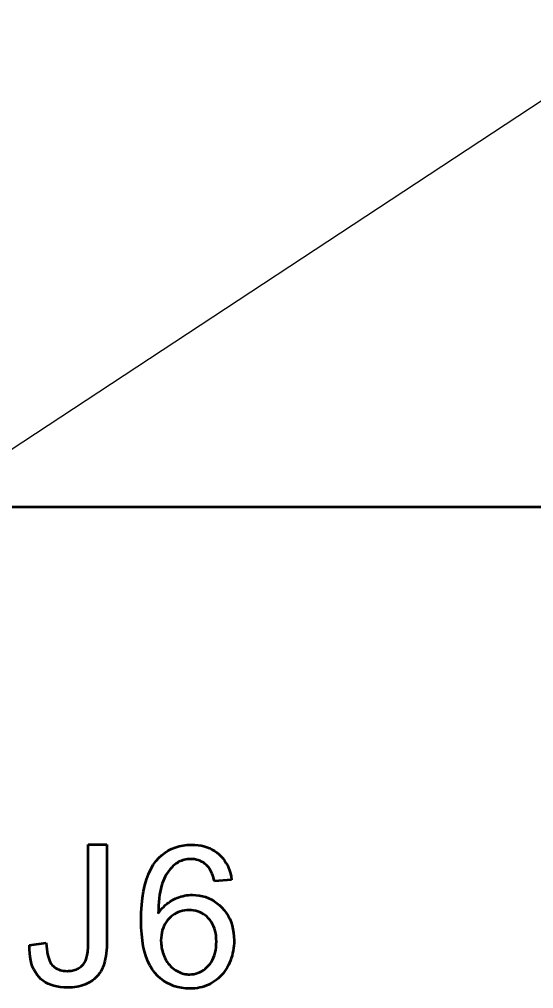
# Model space of a CAD drawing. Extents: x 23 to 417, y 3 to 294.
# Drawn here: x 93.08 to 99.47, y 143.71 to 155.75 of the extents above; entities that cross this region are included whole.
import ezdxf
from ezdxf.enums import TextEntityAlignment as Align

# ---------------------------------------------------------------- set-up
doc = ezdxf.new("R2010")
doc.units = 0
doc.layers.get('0').update_dxf_attribs({"lineweight": 13})
doc.styles.get("Standard").update_dxf_attribs({"font": 'isocp.shx'})
doc.dimstyles.get("Standard").update_dxf_attribs({"dimtxt": 2.5, "dimasz": 2.5, "dimexe": 1.25, "dimexo": 0.625, "dimtad": 1, "dimtxsty": 'Standard', "dimcen": 2.5, "dimadec": 0, "dimazin": 0, "dimtfac": 1, "dimtmove": 0, "dimatfit": 0, "dimfxl": 0, "dimarcsym": 0})

# ---------------------------------------------------------------- blocks, each defined once
blk = doc.blocks.new('*D204')
at = {"color": 7, "lineweight": 13, "ltscale": 0.349157, "transparency": 16777216}
blk.add_line((82.274, 150.138), (82.274, 164.104), dxfattribs=at)
at = {"color": 7, "lineweight": 13, "ltscale": 0.068793, "transparency": 16777216}
blk.add_line((120.274, 161.352), (120.274, 164.104), dxfattribs=at)
at = {"color": 7, "lineweight": 13, "transparency": 16777216}
blk.add_line((82.274, 162.104), (120.274, 162.104), dxfattribs=at)
for points in [[(84.206, 162.622), (82.274, 162.104), (84.206, 161.586)], [(118.342, 161.586), (120.274, 162.104), (118.342, 162.622)]]:
    blk.add_lwpolyline(points, dxfattribs=at)
for s, height, width, p, p2 in [('[', 3.5, 1.552525, (98.856, 164.104), (100.214, 164.104)), (']', 3.5, 1.552524, (113.831, 164.104), (115.189, 164.104)), ('76', 3.5, 1.349554, (89.717, 164.104), (95.856, 164.104)), ('2.99', 3.5, 1.427457, (101.214, 164.104), (112.831, 164.104)), ('/', 1, 1.818182, (96.856, 165.354), (97.856, 165.354))]:
    blk.add_text(s, height=height, dxfattribs=dict(at, width=width)).set_placement(p, p2, align=Align.FIT)
blk = doc.blocks.new('*D205')
at = {"color": 7, "lineweight": 13, "transparency": 16777216}
for p, q in [((82.274, 150.138), (82.274, 171.182)), ((158.274, 150.138), (158.274, 171.182)), ((82.274, 169.182), (158.274, 169.182))]:
    blk.add_line(p, q, dxfattribs=at)
for points in [[(84.206, 169.7), (82.274, 169.182), (84.206, 168.664)], [(156.342, 168.664), (158.274, 169.182), (156.342, 169.7)]]:
    blk.add_lwpolyline(points, dxfattribs=at)
for s, height, width, p, p2 in [('[', 3.5, 1.552524, (117.69, 171.182), (119.048, 171.182)), (']', 3.5, 1.552523, (132.664, 171.182), (134.023, 171.182)), ('152', 3.5, 1.508698, (105.132, 171.182), (114.69, 171.182)), ('5.98', 3.5, 1.472807, (120.048, 171.182), (131.664, 171.182)), ('/', 1, 1.818182, (115.69, 172.432), (116.69, 172.432))]:
    blk.add_text(s, height=height, dxfattribs=dict(at, width=width)).set_placement(p, p2, align=Align.FIT)
blk = doc.blocks.new('*D206')
at = {"color": 7, "lineweight": 13, "transparency": 16777216}
for p, q in [((79.774, 150.688), (79.774, 177.797)), ((79.774, 175.797), (120.274, 175.797))]:
    blk.add_line(p, q, dxfattribs=at)
at = {"color": 7, "lineweight": 13, "ltscale": 0.411112, "transparency": 16777216}
blk.add_line((120.274, 161.352), (120.274, 177.797), dxfattribs=at)
at = {"color": 7, "lineweight": 13, "transparency": 16777216}
for points in [[(81.706, 176.314), (79.774, 175.797), (81.706, 175.279)], [(118.342, 175.279), (120.274, 175.797), (118.342, 176.314)]]:
    blk.add_lwpolyline(points, dxfattribs=at)
for s, height, width, p, p2 in [('[', 3.5, 1.552525, (95.73, 177.797), (97.088, 177.797)), (']', 3.5, 1.552523, (110.705, 177.797), (112.063, 177.797)), ('81', 3.5, 1.67037, (86.591, 177.797), (92.73, 177.797)), ('3.19', 3.5, 1.564373, (98.088, 177.797), (109.705, 177.797)), ('/', 1, 1.818182, (93.73, 179.047), (94.73, 179.047))]:
    blk.add_text(s, height=height, dxfattribs=dict(at, width=width)).set_placement(p, p2, align=Align.FIT)
blk = doc.blocks.new('*D207')
at = {"color": 7, "lineweight": 13, "transparency": 16777216}
for p, q in [((79.774, 150.688), (79.774, 185.022)), ((160.774, 150.688), (160.774, 185.022)), ((74.774, 183.022), (165.774, 183.022))]:
    blk.add_line(p, q, dxfattribs=at)
for points in [[(77.842, 182.504), (79.774, 183.022), (77.842, 183.539)], [(162.706, 183.539), (160.774, 183.022), (162.706, 182.504)]]:
    blk.add_lwpolyline(points, dxfattribs=at)
for s, height, width, p, p2 in [('[', 3.5, 1.552524, (119.566, 185.022), (120.924, 185.022)), (']', 3.5, 1.552523, (134.54, 185.022), (135.899, 185.022)), ('162', 3.5, 1.508698, (107.008, 185.022), (116.566, 185.022)), ('6.38', 3.5, 1.475095, (121.924, 185.022), (133.54, 185.022)), ('/', 1, 1.818182, (117.566, 186.272), (118.566, 186.272))]:
    blk.add_text(s, height=height, dxfattribs=dict(at, width=width)).set_placement(p, p2, align=Align.FIT)
blk = doc.blocks.new('BLOCK3490')
at = {"color": 7, "lineweight": 13}
blk.add_line((-59.329, 46.617), (-38.941, 60.032), dxfattribs=at)
blk = doc.blocks.new('BLOCK3494')
at = {"color": 7, "lineweight": 35}
blk.add_line((51.055, 48.3), (-60.877, 48.3), dxfattribs=at)
at = {"color": 7, "lineweight": 35, "ltscale": 0.060283}
blk.add_line((-52.673, 37.51), (-52.673, 39.921), dxfattribs=at)
at = {"color": 7, "lineweight": 35, "ltscale": 0.011579}
blk.add_line((-52.673, 39.921), (-52.21, 39.921), dxfattribs=at)
at = {"color": 7, "lineweight": 35, "ltscale": 0.059626}
blk.add_line((-52.21, 39.921), (-52.21, 37.536), dxfattribs=at)
at = {"color": 7, "lineweight": 35, "ltscale": 0.002414}
blk.add_line((-50.766, 39.715), (-50.685, 39.767), dxfattribs=at)
at = {"color": 7, "lineweight": 35, "ltscale": 0.002413}
blk.add_line((-50.685, 39.767), (-50.599, 39.811), dxfattribs=at)
at = {"color": 7, "lineweight": 35, "ltscale": 0.002433}
blk.add_line((-50.599, 39.811), (-50.509, 39.847), dxfattribs=at)
at = {"color": 7, "lineweight": 35, "ltscale": 0.002474}
blk.add_line((-50.509, 39.847), (-50.414, 39.875), dxfattribs=at)
at = {"color": 7, "lineweight": 35, "ltscale": 0.002536}
blk.add_line((-50.414, 39.875), (-50.314, 39.895), dxfattribs=at)
at = {"color": 7, "lineweight": 35, "ltscale": 0.002617}
blk.add_line((-50.314, 39.895), (-50.211, 39.908), dxfattribs=at)
at = {"color": 7, "lineweight": 35, "ltscale": 0.002715}
blk.add_line((-50.211, 39.908), (-50.102, 39.912), dxfattribs=at)
at = {"color": 7, "lineweight": 35, "ltscale": 0.002029}
blk.add_line((-50.102, 39.912), (-50.021, 39.909), dxfattribs=at)
at = {"color": 7, "lineweight": 35, "ltscale": 0.001961}
blk.add_line((-50.021, 39.909), (-49.943, 39.902), dxfattribs=at)
at = {"color": 7, "lineweight": 35, "ltscale": 0.001901}
blk.add_line((-49.943, 39.902), (-49.868, 39.891), dxfattribs=at)
at = {"color": 7, "lineweight": 35, "ltscale": 0.001849}
blk.add_line((-49.868, 39.891), (-49.795, 39.874), dxfattribs=at)
at = {"color": 7, "lineweight": 35, "ltscale": 0.001806}
blk.add_line((-49.795, 39.874), (-49.726, 39.854), dxfattribs=at)
at = {"color": 7, "lineweight": 35, "ltscale": 0.001773}
blk.add_line((-49.726, 39.854), (-49.66, 39.828), dxfattribs=at)
at = {"color": 7, "lineweight": 35, "ltscale": 0.00175}
blk.add_line((-49.66, 39.828), (-49.597, 39.798), dxfattribs=at)
at = {"color": 7, "lineweight": 35, "ltscale": 0.001738}
blk.add_line((-49.597, 39.798), (-49.537, 39.763), dxfattribs=at)
at = {"color": 7, "lineweight": 35, "ltscale": 0.001737}
blk.add_line((-49.537, 39.763), (-49.479, 39.724), dxfattribs=at)
at = {"color": 7, "lineweight": 35, "ltscale": 0.003023}
blk.add_line((-51.054, 39.413), (-50.983, 39.51), dxfattribs=at)
at = {"color": 7, "lineweight": 35, "ltscale": 0.002548}
blk.add_line((-50.983, 39.51), (-50.915, 39.587), dxfattribs=at)
at = {"color": 7, "lineweight": 35, "ltscale": 0.002483}
blk.add_line((-50.915, 39.587), (-50.843, 39.655), dxfattribs=at)
at = {"color": 7, "lineweight": 35, "ltscale": 0.002438}
blk.add_line((-50.843, 39.655), (-50.766, 39.715), dxfattribs=at)
at = {"color": 7, "lineweight": 35, "ltscale": 0.000940557}
blk.add_line((-50.357, 39.517), (-50.391, 39.502), dxfattribs=at)
at = {"color": 7, "lineweight": 35, "ltscale": 0.000943026}
blk.add_line((-50.321, 39.53), (-50.357, 39.517), dxfattribs=at)
at = {"color": 7, "lineweight": 35, "ltscale": 0.000949682}
blk.add_line((-50.284, 39.54), (-50.321, 39.53), dxfattribs=at)
at = {"color": 7, "lineweight": 35, "ltscale": 0.000959966}
blk.add_line((-50.247, 39.548), (-50.284, 39.54), dxfattribs=at)
at = {"color": 7, "lineweight": 35, "ltscale": 0.000974557}
blk.add_line((-50.208, 39.554), (-50.247, 39.548), dxfattribs=at)
at = {"color": 7, "lineweight": 35, "ltscale": 0.000992485}
blk.add_line((-50.169, 39.557), (-50.208, 39.554), dxfattribs=at)
at = {"color": 7, "lineweight": 35, "ltscale": 0.001015}
blk.add_line((-50.128, 39.558), (-50.169, 39.557), dxfattribs=at)
at = {"color": 7, "lineweight": 35, "ltscale": 0.001258}
blk.add_line((-50.078, 39.556), (-50.128, 39.558), dxfattribs=at)
at = {"color": 7, "lineweight": 35, "ltscale": 0.001224}
for p, q in [((-50.029, 39.551), (-50.078, 39.556)), ((-50.129, 38.667), (-50.081, 38.668))]:
    blk.add_line(p, q, dxfattribs=at)
at = {"color": 7, "lineweight": 35, "ltscale": 0.001198}
blk.add_line((-49.982, 39.542), (-50.029, 39.551), dxfattribs=at)
at = {"color": 7, "lineweight": 35, "ltscale": 0.00118}
blk.add_line((-49.937, 39.529), (-49.982, 39.542), dxfattribs=at)
at = {"color": 7, "lineweight": 35, "ltscale": 0.00117}
blk.add_line((-49.893, 39.512), (-49.937, 39.529), dxfattribs=at)
at = {"color": 7, "lineweight": 35, "ltscale": 0.001169}
blk.add_line((-49.851, 39.492), (-49.893, 39.512), dxfattribs=at)
at = {"color": 7, "lineweight": 35, "ltscale": 0.001746}
for p, q in [((-49.479, 39.724), (-49.425, 39.68)), ((-49.425, 39.68), (-49.375, 39.632))]:
    blk.add_line(p, q, dxfattribs=at)
at = {"color": 7, "lineweight": 35, "ltscale": 0.001735}
blk.add_line((-49.375, 39.632), (-49.328, 39.58), dxfattribs=at)
at = {"color": 7, "lineweight": 35, "ltscale": 0.001736}
blk.add_line((-49.328, 39.58), (-49.286, 39.525), dxfattribs=at)
at = {"color": 7, "lineweight": 35, "ltscale": 0.001747}
blk.add_line((-49.286, 39.525), (-49.248, 39.466), dxfattribs=at)
at = {"color": 7, "lineweight": 35, "ltscale": 0.003309}
blk.add_line((-51.174, 39.184), (-51.118, 39.304), dxfattribs=at)
at = {"color": 7, "lineweight": 35, "ltscale": 0.003152}
blk.add_line((-51.118, 39.304), (-51.054, 39.413), dxfattribs=at)
at = {"color": 7, "lineweight": 35, "ltscale": 0.00133}
blk.add_line((-50.637, 39.303), (-50.67, 39.262), dxfattribs=at)
at = {"color": 7, "lineweight": 35, "ltscale": 0.001305}
blk.add_line((-50.603, 39.343), (-50.637, 39.303), dxfattribs=at)
at = {"color": 7, "lineweight": 35, "ltscale": 0.001285}
for p, q in [((-50.567, 39.379), (-50.603, 39.343)), ((-50.758, 38.408), (-50.719, 38.442))]:
    blk.add_line(p, q, dxfattribs=at)
at = {"color": 7, "lineweight": 35, "ltscale": 0.00127}
blk.add_line((-50.528, 39.413), (-50.567, 39.379), dxfattribs=at)
at = {"color": 7, "lineweight": 35, "ltscale": 0.001259}
for p, q in [((-50.489, 39.444), (-50.528, 39.413)), ((-50.595, 38.529), (-50.551, 38.553)), ((-50.638, 38.502), (-50.595, 38.529))]:
    blk.add_line(p, q, dxfattribs=at)
at = {"color": 7, "lineweight": 35, "ltscale": 0.000958149}
blk.add_line((-50.457, 39.465), (-50.489, 39.444), dxfattribs=at)
at = {"color": 7, "lineweight": 35, "ltscale": 0.000947933}
blk.add_line((-50.425, 39.485), (-50.457, 39.465), dxfattribs=at)
at = {"color": 7, "lineweight": 35, "ltscale": 0.00094218}
blk.add_line((-50.391, 39.502), (-50.425, 39.485), dxfattribs=at)
at = {"color": 7, "lineweight": 35, "ltscale": 0.001176}
blk.add_line((-49.81, 39.468), (-49.851, 39.492), dxfattribs=at)
at = {"color": 7, "lineweight": 35, "ltscale": 0.001193}
blk.add_line((-49.771, 39.441), (-49.81, 39.468), dxfattribs=at)
at = {"color": 7, "lineweight": 35, "ltscale": 0.001216}
for p, q in [((-49.734, 39.409), (-49.771, 39.441)), ((-50.178, 38.663), (-50.129, 38.667))]:
    blk.add_line(p, q, dxfattribs=at)
at = {"color": 7, "lineweight": 35, "ltscale": 0.001248}
blk.add_line((-49.699, 39.374), (-49.734, 39.409), dxfattribs=at)
at = {"color": 7, "lineweight": 35, "ltscale": 0.00079555}
blk.add_line((-49.678, 39.35), (-49.699, 39.374), dxfattribs=at)
at = {"color": 7, "lineweight": 35, "ltscale": 0.000835161}
blk.add_line((-49.658, 39.323), (-49.678, 39.35), dxfattribs=at)
at = {"color": 7, "lineweight": 35, "ltscale": 0.000879396}
blk.add_line((-49.64, 39.293), (-49.658, 39.323), dxfattribs=at)
at = {"color": 7, "lineweight": 35, "ltscale": 0.000927373}
blk.add_line((-49.622, 39.26), (-49.64, 39.293), dxfattribs=at)
at = {"color": 7, "lineweight": 35, "ltscale": 0.00177}
blk.add_line((-49.248, 39.466), (-49.214, 39.404), dxfattribs=at)
at = {"color": 7, "lineweight": 35, "ltscale": 0.001802}
blk.add_line((-49.214, 39.404), (-49.185, 39.338), dxfattribs=at)
at = {"color": 7, "lineweight": 35, "ltscale": 0.001844}
blk.add_line((-49.185, 39.338), (-49.159, 39.269), dxfattribs=at)
at = {"color": 7, "lineweight": 35, "ltscale": 0.001895}
blk.add_line((-49.159, 39.269), (-49.138, 39.196), dxfattribs=at)
at = {"color": 7, "lineweight": 35, "ltscale": 0.003697}
blk.add_line((-51.264, 38.911), (-51.223, 39.053), dxfattribs=at)
at = {"color": 7, "lineweight": 35, "ltscale": 0.003493}
blk.add_line((-51.223, 39.053), (-51.174, 39.184), dxfattribs=at)
at = {"color": 7, "lineweight": 35, "ltscale": 0.001513}
blk.add_line((-50.784, 39.067), (-50.809, 39.011), dxfattribs=at)
at = {"color": 7, "lineweight": 35, "ltscale": 0.00147}
blk.add_line((-50.758, 39.12), (-50.784, 39.067), dxfattribs=at)
at = {"color": 7, "lineweight": 35, "ltscale": 0.001429}
for p, q in [((-50.731, 39.17), (-50.758, 39.12)), ((-52.958, 36.382), (-53.014, 36.373))]:
    blk.add_line(p, q, dxfattribs=at)
at = {"color": 7, "lineweight": 35, "ltscale": 0.001392}
blk.add_line((-50.701, 39.217), (-50.731, 39.17), dxfattribs=at)
at = {"color": 7, "lineweight": 35, "ltscale": 0.001359}
blk.add_line((-50.67, 39.262), (-50.701, 39.217), dxfattribs=at)
at = {"color": 7, "lineweight": 35, "ltscale": 0.000978101}
blk.add_line((-49.605, 39.225), (-49.622, 39.26), dxfattribs=at)
at = {"color": 7, "lineweight": 35, "ltscale": 0.001032}
blk.add_line((-49.59, 39.187), (-49.605, 39.225), dxfattribs=at)
at = {"color": 7, "lineweight": 35, "ltscale": 0.001088}
for p, q in [((-49.575, 39.146), (-49.59, 39.187)), ((-50.849, 37.357), (-50.84, 37.314))]:
    blk.add_line(p, q, dxfattribs=at)
at = {"color": 7, "lineweight": 35, "ltscale": 0.001146}
blk.add_line((-49.561, 39.102), (-49.575, 39.146), dxfattribs=at)
at = {"color": 7, "lineweight": 35, "ltscale": 0.001205}
blk.add_line((-49.548, 39.056), (-49.561, 39.102), dxfattribs=at)
at = {"color": 7, "lineweight": 35, "ltscale": 0.001266}
blk.add_line((-49.536, 39.007), (-49.548, 39.056), dxfattribs=at)
at = {"color": 7, "lineweight": 35, "ltscale": 0.010716}
blk.add_line((-49.109, 39.04), (-49.536, 39.007), dxfattribs=at)
at = {"color": 7, "lineweight": 35, "ltscale": 0.001955}
blk.add_line((-49.138, 39.196), (-49.121, 39.12), dxfattribs=at)
at = {"color": 7, "lineweight": 35, "ltscale": 0.002022}
blk.add_line((-49.121, 39.12), (-49.109, 39.04), dxfattribs=at)
at = {"color": 7, "lineweight": 35, "ltscale": 0.003919}
for p, q in [((-51.298, 38.758), (-51.264, 38.911)), ((-51.327, 37.537), (-51.344, 37.693))]:
    blk.add_line(p, q, dxfattribs=at)
at = {"color": 7, "lineweight": 35, "ltscale": 0.001883}
blk.add_line((-50.869, 38.819), (-50.884, 38.746), dxfattribs=at)
at = {"color": 7, "lineweight": 35, "ltscale": 0.001778}
blk.add_line((-50.851, 38.888), (-50.869, 38.819), dxfattribs=at)
at = {"color": 7, "lineweight": 35, "ltscale": 0.001678}
blk.add_line((-50.831, 38.952), (-50.851, 38.888), dxfattribs=at)
at = {"color": 7, "lineweight": 35, "ltscale": 0.001582}
for p, q in [((-50.809, 39.011), (-50.831, 38.952)), ((-49.503, 37.711), (-49.517, 37.773))]:
    blk.add_line(p, q, dxfattribs=at)
at = {"color": 7, "lineweight": 35, "ltscale": 0.004406}
blk.add_line((-51.343, 38.419), (-51.324, 38.594), dxfattribs=at)
at = {"color": 7, "lineweight": 35, "ltscale": 0.004156}
blk.add_line((-51.324, 38.594), (-51.298, 38.758), dxfattribs=at)
at = {"color": 7, "lineweight": 35, "ltscale": 0.002215}
blk.add_line((-50.909, 38.584), (-50.917, 38.496), dxfattribs=at)
at = {"color": 7, "lineweight": 35, "ltscale": 0.002102}
blk.add_line((-50.898, 38.667), (-50.909, 38.584), dxfattribs=at)
at = {"color": 7, "lineweight": 35, "ltscale": 0.001991}
blk.add_line((-50.884, 38.746), (-50.898, 38.667), dxfattribs=at)
at = {"color": 7, "lineweight": 35, "ltscale": 0.001252}
for p, q in [((-50.551, 38.553), (-50.506, 38.575)), ((-52.488, 36.608), (-52.526, 36.574))]:
    blk.add_line(p, q, dxfattribs=at)
at = {"color": 7, "lineweight": 35, "ltscale": 0.001238}
blk.add_line((-50.506, 38.575), (-50.46, 38.594), dxfattribs=at)
at = {"color": 7, "lineweight": 35, "ltscale": 0.001227}
blk.add_line((-50.46, 38.594), (-50.414, 38.611), dxfattribs=at)
at = {"color": 7, "lineweight": 35, "ltscale": 0.001218}
blk.add_line((-50.414, 38.611), (-50.368, 38.626), dxfattribs=at)
at = {"color": 7, "lineweight": 35, "ltscale": 0.001212}
blk.add_line((-50.368, 38.626), (-50.321, 38.639), dxfattribs=at)
at = {"color": 7, "lineweight": 35, "ltscale": 0.001209}
blk.add_line((-50.321, 38.639), (-50.274, 38.649), dxfattribs=at)
at = {"color": 7, "lineweight": 35, "ltscale": 0.001208}
blk.add_line((-50.274, 38.649), (-50.226, 38.657), dxfattribs=at)
at = {"color": 7, "lineweight": 35, "ltscale": 0.001211}
blk.add_line((-50.226, 38.657), (-50.178, 38.663), dxfattribs=at)
at = {"color": 7, "lineweight": 35, "ltscale": 0.002118}
blk.add_line((-50.081, 38.668), (-49.996, 38.664), dxfattribs=at)
at = {"color": 7, "lineweight": 35, "ltscale": 0.002067}
blk.add_line((-49.996, 38.664), (-49.914, 38.655), dxfattribs=at)
at = {"color": 7, "lineweight": 35, "ltscale": 0.002028}
blk.add_line((-49.914, 38.655), (-49.834, 38.639), dxfattribs=at)
at = {"color": 7, "lineweight": 35, "ltscale": 0.002003}
blk.add_line((-49.834, 38.639), (-49.757, 38.617), dxfattribs=at)
at = {"color": 7, "lineweight": 35, "ltscale": 0.001993}
blk.add_line((-49.757, 38.617), (-49.683, 38.589), dxfattribs=at)
at = {"color": 7, "lineweight": 35, "ltscale": 0.001997}
blk.add_line((-49.683, 38.589), (-49.611, 38.554), dxfattribs=at)
at = {"color": 7, "lineweight": 35, "ltscale": 0.002015}
blk.add_line((-49.611, 38.554), (-49.541, 38.513), dxfattribs=at)
at = {"color": 7, "lineweight": 35, "ltscale": 0.004666}
blk.add_line((-51.354, 38.232), (-51.343, 38.419), dxfattribs=at)
at = {"color": 7, "lineweight": 35, "ltscale": 0.002566}
blk.add_line((-50.928, 38.305), (-50.93, 38.202), dxfattribs=at)
at = {"color": 7, "lineweight": 35, "ltscale": 0.002448}
blk.add_line((-50.924, 38.403), (-50.928, 38.305), dxfattribs=at)
at = {"color": 7, "lineweight": 35, "ltscale": 0.00233}
blk.add_line((-50.917, 38.496), (-50.924, 38.403), dxfattribs=at)
at = {"color": 7, "lineweight": 35, "ltscale": 0.001343}
for p, q in [((-50.866, 38.292), (-50.831, 38.333)), ((-50.385, 38.255), (-50.436, 38.236)), ((-49.948, 38.255), (-49.999, 38.269)), ((-50.15, 36.691), (-50.096, 36.693))]:
    blk.add_line(p, q, dxfattribs=at)
at = {"color": 7, "lineweight": 35, "ltscale": 0.00132}
blk.add_line((-50.831, 38.333), (-50.795, 38.372), dxfattribs=at)
at = {"color": 7, "lineweight": 35, "ltscale": 0.001301}
for p, q in [((-50.795, 38.372), (-50.758, 38.408)), ((-52.677, 37.344), (-52.675, 37.396))]:
    blk.add_line(p, q, dxfattribs=at)
at = {"color": 7, "lineweight": 35, "ltscale": 0.001273}
blk.add_line((-50.719, 38.442), (-50.679, 38.473), dxfattribs=at)
at = {"color": 7, "lineweight": 35, "ltscale": 0.001264}
blk.add_line((-50.679, 38.473), (-50.638, 38.502), dxfattribs=at)
at = {"color": 7, "lineweight": 35, "ltscale": 0.002048}
blk.add_line((-49.541, 38.513), (-49.475, 38.465), dxfattribs=at)
at = {"color": 7, "lineweight": 35, "ltscale": 0.002094}
blk.add_line((-49.475, 38.465), (-49.41, 38.411), dxfattribs=at)
at = {"color": 7, "lineweight": 35, "ltscale": 0.002153}
blk.add_line((-49.41, 38.411), (-49.349, 38.351), dxfattribs=at)
at = {"color": 7, "lineweight": 35, "ltscale": 0.00217}
blk.add_line((-49.349, 38.351), (-49.291, 38.286), dxfattribs=at)
at = {"color": 7, "lineweight": 35, "ltscale": 0.004936}
blk.add_line((-51.358, 38.035), (-51.354, 38.232), dxfattribs=at)
at = {"color": 7, "lineweight": 35, "ltscale": 0.001398}
blk.add_line((-50.93, 38.202), (-50.899, 38.248), dxfattribs=at)
at = {"color": 7, "lineweight": 35, "ltscale": 0.001369}
for p, q in [((-50.899, 38.248), (-50.866, 38.292)), ((-49.719, 38.119), (-49.761, 38.154))]:
    blk.add_line(p, q, dxfattribs=at)
at = {"color": 7, "lineweight": 35, "ltscale": 0.001445}
blk.add_line((-50.661, 38.079), (-50.699, 38.036), dxfattribs=at)
at = {"color": 7, "lineweight": 35, "ltscale": 0.001435}
for p, q in [((-50.619, 38.119), (-50.661, 38.079)), ((-50.166, 38.288), (-50.224, 38.286))]:
    blk.add_line(p, q, dxfattribs=at)
at = {"color": 7, "lineweight": 35, "ltscale": 0.001399}
for p, q in [((-50.576, 38.154), (-50.619, 38.119)), ((-50.224, 38.286), (-50.279, 38.28))]:
    blk.add_line(p, q, dxfattribs=at)
at = {"color": 7, "lineweight": 35, "ltscale": 0.001371}
for p, q in [((-50.531, 38.186), (-50.576, 38.154)), ((-50.279, 38.28), (-50.333, 38.269)), ((-53.67, 37.134), (-53.654, 37.082))]:
    blk.add_line(p, q, dxfattribs=at)
at = {"color": 7, "lineweight": 35, "ltscale": 0.001352}
for p, q in [((-50.484, 38.213), (-50.531, 38.186)), ((-50.333, 38.269), (-50.385, 38.255))]:
    blk.add_line(p, q, dxfattribs=at)
at = {"color": 7, "lineweight": 35, "ltscale": 0.001342}
blk.add_line((-50.436, 38.236), (-50.484, 38.213), dxfattribs=at)
at = {"color": 7, "lineweight": 35, "ltscale": 0.001444}
for p, q in [((-50.109, 38.286), (-50.166, 38.288)), ((-49.722, 36.869), (-49.682, 36.91)), ((-49.734, 36.411), (-49.788, 36.392))]:
    blk.add_line(p, q, dxfattribs=at)
at = {"color": 7, "lineweight": 35, "ltscale": 0.001402}
blk.add_line((-50.053, 38.28), (-50.109, 38.286), dxfattribs=at)
at = {"color": 7, "lineweight": 35, "ltscale": 0.001368}
blk.add_line((-49.999, 38.269), (-50.053, 38.28), dxfattribs=at)
at = {"color": 7, "lineweight": 35, "ltscale": 0.001328}
blk.add_line((-49.898, 38.236), (-49.948, 38.255), dxfattribs=at)
at = {"color": 7, "lineweight": 35, "ltscale": 0.001324}
blk.add_line((-49.85, 38.213), (-49.898, 38.236), dxfattribs=at)
at = {"color": 7, "lineweight": 35, "ltscale": 0.001329}
blk.add_line((-49.804, 38.186), (-49.85, 38.213), dxfattribs=at)
at = {"color": 7, "lineweight": 35, "ltscale": 0.001344}
blk.add_line((-49.761, 38.154), (-49.804, 38.186), dxfattribs=at)
at = {"color": 7, "lineweight": 35, "ltscale": 0.001403}
blk.add_line((-49.679, 38.079), (-49.719, 38.119), dxfattribs=at)
at = {"color": 7, "lineweight": 35, "ltscale": 0.00142}
blk.add_line((-49.643, 38.036), (-49.679, 38.079), dxfattribs=at)
at = {"color": 7, "lineweight": 35, "ltscale": 0.002147}
for p, q in [((-49.291, 38.286), (-49.24, 38.217)), ((-52.21, 37.536), (-52.211, 37.45))]:
    blk.add_line(p, q, dxfattribs=at)
at = {"color": 7, "lineweight": 35, "ltscale": 0.002137}
blk.add_line((-49.24, 38.217), (-49.195, 38.145), dxfattribs=at)
at = {"color": 7, "lineweight": 35, "ltscale": 0.002143}
blk.add_line((-49.195, 38.145), (-49.155, 38.069), dxfattribs=at)
at = {"color": 7, "lineweight": 35, "ltscale": 0.002164}
blk.add_line((-49.155, 38.069), (-49.122, 37.989), dxfattribs=at)
at = {"color": 7, "lineweight": 35, "ltscale": 0.004409}
blk.add_line((-51.354, 37.859), (-51.358, 38.035), dxfattribs=at)
at = {"color": 7, "lineweight": 35, "ltscale": 0.00416}
blk.add_line((-51.344, 37.693), (-51.354, 37.859), dxfattribs=at)
at = {"color": 7, "lineweight": 35, "ltscale": 0.001475}
blk.add_line((-50.813, 37.838), (-50.831, 37.782), dxfattribs=at)
at = {"color": 7, "lineweight": 35, "ltscale": 0.001449}
blk.add_line((-50.791, 37.891), (-50.813, 37.838), dxfattribs=at)
at = {"color": 7, "lineweight": 35, "ltscale": 0.001433}
blk.add_line((-50.764, 37.942), (-50.791, 37.891), dxfattribs=at)
at = {"color": 7, "lineweight": 35, "ltscale": 0.001427}
blk.add_line((-50.734, 37.99), (-50.764, 37.942), dxfattribs=at)
at = {"color": 7, "lineweight": 35, "ltscale": 0.001431}
blk.add_line((-50.699, 38.036), (-50.734, 37.99), dxfattribs=at)
at = {"color": 7, "lineweight": 35, "ltscale": 0.001421}
blk.add_line((-49.61, 37.989), (-49.643, 38.036), dxfattribs=at)
at = {"color": 7, "lineweight": 35, "ltscale": 0.001434}
blk.add_line((-49.581, 37.94), (-49.61, 37.989), dxfattribs=at)
at = {"color": 7, "lineweight": 35, "ltscale": 0.001457}
blk.add_line((-49.556, 37.887), (-49.581, 37.94), dxfattribs=at)
at = {"color": 7, "lineweight": 35, "ltscale": 0.001489}
for p, q in [((-49.534, 37.832), (-49.556, 37.887)), ((-49.611, 37.005), (-49.582, 37.056))]:
    blk.add_line(p, q, dxfattribs=at)
at = {"color": 7, "lineweight": 35, "ltscale": 0.001531}
blk.add_line((-49.517, 37.773), (-49.534, 37.832), dxfattribs=at)
at = {"color": 7, "lineweight": 35, "ltscale": 0.002198}
blk.add_line((-49.122, 37.989), (-49.095, 37.905), dxfattribs=at)
at = {"color": 7, "lineweight": 35, "ltscale": 0.002246}
blk.add_line((-49.095, 37.905), (-49.074, 37.818), dxfattribs=at)
at = {"color": 7, "lineweight": 35, "ltscale": 0.001663}
blk.add_line((-50.862, 37.598), (-50.864, 37.531), dxfattribs=at)
at = {"color": 7, "lineweight": 35, "ltscale": 0.001605}
blk.add_line((-50.855, 37.662), (-50.862, 37.598), dxfattribs=at)
at = {"color": 7, "lineweight": 35, "ltscale": 0.001553}
blk.add_line((-50.845, 37.723), (-50.855, 37.662), dxfattribs=at)
at = {"color": 7, "lineweight": 35, "ltscale": 0.00151}
blk.add_line((-50.831, 37.782), (-50.845, 37.723), dxfattribs=at)
at = {"color": 7, "lineweight": 35, "ltscale": 0.00164}
blk.add_line((-49.494, 37.646), (-49.503, 37.711), dxfattribs=at)
at = {"color": 7, "lineweight": 35, "ltscale": 0.001705}
for p, q in [((-49.488, 37.578), (-49.494, 37.646)), ((-53.705, 37.322), (-53.696, 37.254))]:
    blk.add_line(p, q, dxfattribs=at)
at = {"color": 7, "lineweight": 35, "ltscale": 0.001777}
blk.add_line((-49.486, 37.507), (-49.488, 37.578), dxfattribs=at)
at = {"color": 7, "lineweight": 35, "ltscale": 0.002307}
blk.add_line((-49.074, 37.818), (-49.059, 37.727), dxfattribs=at)
at = {"color": 7, "lineweight": 35, "ltscale": 0.002379}
blk.add_line((-49.059, 37.727), (-49.05, 37.632), dxfattribs=at)
at = {"color": 7, "lineweight": 35, "ltscale": 0.002462}
blk.add_line((-49.05, 37.632), (-49.047, 37.534), dxfattribs=at)
at = {"color": 7, "lineweight": 35, "ltscale": 0.010543}
blk.add_line((-54.134, 37.415), (-53.716, 37.472), dxfattribs=at)
at = {"color": 7, "lineweight": 35, "ltscale": 0.00255}
blk.add_line((-54.133, 37.313), (-54.134, 37.415), dxfattribs=at)
at = {"color": 7, "lineweight": 35, "ltscale": 0.001945}
blk.add_line((-53.716, 37.472), (-53.712, 37.394), dxfattribs=at)
at = {"color": 7, "lineweight": 35, "ltscale": 0.001824}
blk.add_line((-53.712, 37.394), (-53.705, 37.322), dxfattribs=at)
at = {"color": 7, "lineweight": 35, "ltscale": 0.001221}
blk.add_line((-52.68, 37.296), (-52.677, 37.344), dxfattribs=at)
at = {"color": 7, "lineweight": 35, "ltscale": 0.001382}
blk.add_line((-52.675, 37.396), (-52.673, 37.452), dxfattribs=at)
at = {"color": 7, "lineweight": 35, "ltscale": 0.001463}
blk.add_line((-52.673, 37.452), (-52.673, 37.51), dxfattribs=at)
at = {"color": 7, "lineweight": 35, "ltscale": 0.001953}
blk.add_line((-52.214, 37.369), (-52.219, 37.291), dxfattribs=at)
at = {"color": 7, "lineweight": 35, "ltscale": 0.00205}
blk.add_line((-52.211, 37.45), (-52.214, 37.369), dxfattribs=at)
at = {"color": 7, "lineweight": 35, "ltscale": 0.003688}
blk.add_line((-51.304, 37.391), (-51.327, 37.537), dxfattribs=at)
at = {"color": 7, "lineweight": 35, "ltscale": 0.003469}
blk.add_line((-51.273, 37.256), (-51.304, 37.391), dxfattribs=at)
at = {"color": 7, "lineweight": 35, "ltscale": 0.001106}
blk.add_line((-50.864, 37.531), (-50.863, 37.487), dxfattribs=at)
at = {"color": 7, "lineweight": 35, "ltscale": 0.001098}
blk.add_line((-50.863, 37.487), (-50.86, 37.443), dxfattribs=at)
at = {"color": 7, "lineweight": 35, "ltscale": 0.001093}
blk.add_line((-50.86, 37.443), (-50.855, 37.4), dxfattribs=at)
at = {"color": 7, "lineweight": 35, "ltscale": 0.001089}
for p, q in [((-50.855, 37.4), (-50.849, 37.357)), ((-50.84, 37.314), (-50.83, 37.272))]:
    blk.add_line(p, q, dxfattribs=at)
at = {"color": 7, "lineweight": 35, "ltscale": 0.001707}
blk.add_line((-49.504, 37.295), (-49.494, 37.363), dxfattribs=at)
at = {"color": 7, "lineweight": 35, "ltscale": 0.001774}
blk.add_line((-49.494, 37.363), (-49.488, 37.433), dxfattribs=at)
at = {"color": 7, "lineweight": 35, "ltscale": 0.001847}
blk.add_line((-49.488, 37.433), (-49.486, 37.507), dxfattribs=at)
at = {"color": 7, "lineweight": 35, "ltscale": 0.001585}
blk.add_line((-49.06, 37.34), (-49.069, 37.277), dxfattribs=at)
at = {"color": 7, "lineweight": 35, "ltscale": 0.001599}
blk.add_line((-49.052, 37.404), (-49.06, 37.34), dxfattribs=at)
at = {"color": 7, "lineweight": 35, "ltscale": 0.001616}
blk.add_line((-49.048, 37.468), (-49.052, 37.404), dxfattribs=at)
at = {"color": 7, "lineweight": 35, "ltscale": 0.001636}
blk.add_line((-49.047, 37.534), (-49.048, 37.468), dxfattribs=at)
at = {"color": 7, "lineweight": 35, "ltscale": 0.002425}
blk.add_line((-54.128, 37.216), (-54.133, 37.313), dxfattribs=at)
at = {"color": 7, "lineweight": 35, "ltscale": 0.002308}
blk.add_line((-54.117, 37.124), (-54.128, 37.216), dxfattribs=at)
at = {"color": 7, "lineweight": 35, "ltscale": 0.002199}
blk.add_line((-54.101, 37.038), (-54.117, 37.124), dxfattribs=at)
at = {"color": 7, "lineweight": 35, "ltscale": 0.001589}
blk.add_line((-53.696, 37.254), (-53.684, 37.191), dxfattribs=at)
at = {"color": 7, "lineweight": 35, "ltscale": 0.001477}
blk.add_line((-53.684, 37.191), (-53.67, 37.134), dxfattribs=at)
at = {"color": 7, "lineweight": 35, "ltscale": 0.000762038}
blk.add_line((-52.721, 37.072), (-52.712, 37.101), dxfattribs=at)
at = {"color": 7, "lineweight": 35, "ltscale": 0.000834159}
blk.add_line((-52.712, 37.101), (-52.703, 37.133), dxfattribs=at)
at = {"color": 7, "lineweight": 35, "ltscale": 0.000908543}
blk.add_line((-52.703, 37.133), (-52.696, 37.169), dxfattribs=at)
at = {"color": 7, "lineweight": 35, "ltscale": 0.000985061}
blk.add_line((-52.696, 37.169), (-52.69, 37.208), dxfattribs=at)
at = {"color": 7, "lineweight": 35, "ltscale": 0.001063}
blk.add_line((-52.69, 37.208), (-52.685, 37.25), dxfattribs=at)
at = {"color": 7, "lineweight": 35, "ltscale": 0.001141}
blk.add_line((-52.685, 37.25), (-52.68, 37.296), dxfattribs=at)
at = {"color": 7, "lineweight": 35, "ltscale": 0.001677}
blk.add_line((-52.236, 37.147), (-52.248, 37.081), dxfattribs=at)
at = {"color": 7, "lineweight": 35, "ltscale": 0.001767}
blk.add_line((-52.227, 37.217), (-52.236, 37.147), dxfattribs=at)
at = {"color": 7, "lineweight": 35, "ltscale": 0.001859}
for p, q in [((-52.219, 37.291), (-52.227, 37.217)), ((-53.6, 36.428), (-53.668, 36.457))]:
    blk.add_line(p, q, dxfattribs=at)
at = {"color": 7, "lineweight": 35, "ltscale": 0.003264}
blk.add_line((-51.236, 37.131), (-51.273, 37.256), dxfattribs=at)
at = {"color": 7, "lineweight": 35, "ltscale": 0.003076}
blk.add_line((-51.192, 37.016), (-51.236, 37.131), dxfattribs=at)
at = {"color": 7, "lineweight": 35, "ltscale": 0.001092}
blk.add_line((-50.83, 37.272), (-50.817, 37.23), dxfattribs=at)
at = {"color": 7, "lineweight": 35, "ltscale": 0.001097}
blk.add_line((-50.817, 37.23), (-50.803, 37.188), dxfattribs=at)
at = {"color": 7, "lineweight": 35, "ltscale": 0.001104}
blk.add_line((-50.803, 37.188), (-50.787, 37.147), dxfattribs=at)
at = {"color": 7, "lineweight": 35, "ltscale": 0.001113}
blk.add_line((-50.787, 37.147), (-50.769, 37.106), dxfattribs=at)
at = {"color": 7, "lineweight": 35, "ltscale": 0.001105}
blk.add_line((-50.769, 37.106), (-50.75, 37.067), dxfattribs=at)
at = {"color": 7, "lineweight": 35, "ltscale": 0.001514}
blk.add_line((-49.582, 37.056), (-49.557, 37.111), dxfattribs=at)
at = {"color": 7, "lineweight": 35, "ltscale": 0.001549}
blk.add_line((-49.557, 37.111), (-49.535, 37.17), dxfattribs=at)
at = {"color": 7, "lineweight": 35, "ltscale": 0.001594}
blk.add_line((-49.535, 37.17), (-49.517, 37.231), dxfattribs=at)
at = {"color": 7, "lineweight": 35, "ltscale": 0.001646}
blk.add_line((-49.517, 37.231), (-49.504, 37.295), dxfattribs=at)
at = {"color": 7, "lineweight": 35, "ltscale": 0.001566}
for p, q in [((-49.098, 37.155), (-49.116, 37.095)), ((-49.189, 36.921), (-49.218, 36.866)), ((-49.116, 37.095), (-49.138, 37.036))]:
    blk.add_line(p, q, dxfattribs=at)
at = {"color": 7, "lineweight": 35, "ltscale": 0.001569}
blk.add_line((-49.082, 37.216), (-49.098, 37.155), dxfattribs=at)
at = {"color": 7, "lineweight": 35, "ltscale": 0.001575}
blk.add_line((-49.069, 37.277), (-49.082, 37.216), dxfattribs=at)
at = {"color": 7, "lineweight": 35, "ltscale": 0.0021}
blk.add_line((-54.08, 36.956), (-54.101, 37.038), dxfattribs=at)
at = {"color": 7, "lineweight": 35, "ltscale": 0.002013}
blk.add_line((-54.054, 36.88), (-54.08, 36.956), dxfattribs=at)
at = {"color": 7, "lineweight": 35, "ltscale": 0.00194}
blk.add_line((-54.023, 36.809), (-54.054, 36.88), dxfattribs=at)
at = {"color": 7, "lineweight": 35, "ltscale": 0.001271}
blk.add_line((-53.654, 37.082), (-53.635, 37.034), dxfattribs=at)
at = {"color": 7, "lineweight": 35, "ltscale": 0.001179}
blk.add_line((-53.635, 37.034), (-53.615, 36.992), dxfattribs=at)
at = {"color": 7, "lineweight": 35, "ltscale": 0.001096}
blk.add_line((-53.615, 36.992), (-53.591, 36.955), dxfattribs=at)
at = {"color": 7, "lineweight": 35, "ltscale": 0.001027}
blk.add_line((-53.591, 36.955), (-53.566, 36.923), dxfattribs=at)
at = {"color": 7, "lineweight": 35, "ltscale": 0.000987814}
blk.add_line((-53.566, 36.923), (-53.538, 36.895), dxfattribs=at)
at = {"color": 7, "lineweight": 35, "ltscale": 0.000975629}
blk.add_line((-53.538, 36.895), (-53.508, 36.869), dxfattribs=at)
at = {"color": 7, "lineweight": 35, "ltscale": 0.000970821}
blk.add_line((-53.508, 36.869), (-53.476, 36.847), dxfattribs=at)
at = {"color": 7, "lineweight": 35, "ltscale": 0.000739881}
blk.add_line((-52.895, 36.855), (-52.87, 36.871), dxfattribs=at)
at = {"color": 7, "lineweight": 35, "ltscale": 0.00072479}
blk.add_line((-52.87, 36.871), (-52.847, 36.889), dxfattribs=at)
at = {"color": 7, "lineweight": 35, "ltscale": 0.000712406}
blk.add_line((-52.847, 36.889), (-52.826, 36.908), dxfattribs=at)
at = {"color": 7, "lineweight": 35, "ltscale": 0.000703493}
blk.add_line((-52.826, 36.908), (-52.806, 36.928), dxfattribs=at)
at = {"color": 7, "lineweight": 35, "ltscale": 0.000698143}
blk.add_line((-52.806, 36.928), (-52.788, 36.949), dxfattribs=at)
at = {"color": 7, "lineweight": 35, "ltscale": 0.000695342}
blk.add_line((-52.788, 36.949), (-52.771, 36.971), dxfattribs=at)
at = {"color": 7, "lineweight": 35, "ltscale": 0.000696679}
blk.add_line((-52.771, 36.971), (-52.756, 36.995), dxfattribs=at)
at = {"color": 7, "lineweight": 35, "ltscale": 0.000701333}
blk.add_line((-52.756, 36.995), (-52.743, 37.019), dxfattribs=at)
at = {"color": 7, "lineweight": 35, "ltscale": 0.000708985}
blk.add_line((-52.743, 37.019), (-52.731, 37.045), dxfattribs=at)
at = {"color": 7, "lineweight": 35, "ltscale": 0.000719848}
blk.add_line((-52.731, 37.045), (-52.721, 37.072), dxfattribs=at)
at = {"color": 7, "lineweight": 35, "ltscale": 0.001304}
blk.add_line((-52.316, 36.856), (-52.338, 36.809), dxfattribs=at)
at = {"color": 7, "lineweight": 35, "ltscale": 0.001353}
blk.add_line((-52.296, 36.906), (-52.316, 36.856), dxfattribs=at)
at = {"color": 7, "lineweight": 35, "ltscale": 0.001428}
blk.add_line((-52.278, 36.96), (-52.296, 36.906), dxfattribs=at)
at = {"color": 7, "lineweight": 35, "ltscale": 0.001507}
for p, q in [((-52.262, 37.018), (-52.278, 36.96)), ((-49.25, 36.813), (-49.284, 36.763))]:
    blk.add_line(p, q, dxfattribs=at)
at = {"color": 7, "lineweight": 35, "ltscale": 0.00159}
blk.add_line((-52.248, 37.081), (-52.262, 37.018), dxfattribs=at)
at = {"color": 7, "lineweight": 35, "ltscale": 0.002908}
blk.add_line((-51.141, 36.911), (-51.192, 37.016), dxfattribs=at)
at = {"color": 7, "lineweight": 35, "ltscale": 0.002765}
blk.add_line((-51.083, 36.817), (-51.141, 36.911), dxfattribs=at)
at = {"color": 7, "lineweight": 35, "ltscale": 0.00108}
blk.add_line((-50.75, 37.067), (-50.729, 37.029), dxfattribs=at)
at = {"color": 7, "lineweight": 35, "ltscale": 0.001058}
blk.add_line((-50.729, 37.029), (-50.706, 36.993), dxfattribs=at)
at = {"color": 7, "lineweight": 35, "ltscale": 0.001039}
blk.add_line((-50.706, 36.993), (-50.682, 36.959), dxfattribs=at)
at = {"color": 7, "lineweight": 35, "ltscale": 0.001023}
blk.add_line((-50.682, 36.959), (-50.656, 36.927), dxfattribs=at)
at = {"color": 7, "lineweight": 35, "ltscale": 0.00101}
blk.add_line((-50.656, 36.927), (-50.629, 36.898), dxfattribs=at)
at = {"color": 7, "lineweight": 35, "ltscale": 0.001002}
blk.add_line((-50.629, 36.898), (-50.6, 36.87), dxfattribs=at)
at = {"color": 7, "lineweight": 35, "ltscale": 0.000996433}
blk.add_line((-50.6, 36.87), (-50.57, 36.843), dxfattribs=at)
at = {"color": 7, "lineweight": 35, "ltscale": 0.001395}
blk.add_line((-49.763, 36.831), (-49.722, 36.869), dxfattribs=at)
at = {"color": 7, "lineweight": 35, "ltscale": 0.001469}
blk.add_line((-49.682, 36.91), (-49.645, 36.956), dxfattribs=at)
at = {"color": 7, "lineweight": 35, "ltscale": 0.001474}
blk.add_line((-49.645, 36.956), (-49.611, 37.005), dxfattribs=at)
at = {"color": 7, "lineweight": 35, "ltscale": 0.001534}
blk.add_line((-49.218, 36.866), (-49.25, 36.813), dxfattribs=at)
at = {"color": 7, "lineweight": 35, "ltscale": 0.001578}
blk.add_line((-49.162, 36.978), (-49.189, 36.921), dxfattribs=at)
at = {"color": 7, "lineweight": 35, "ltscale": 0.00157}
blk.add_line((-49.138, 37.036), (-49.162, 36.978), dxfattribs=at)
at = {"color": 7, "lineweight": 35, "ltscale": 0.00188}
blk.add_line((-53.987, 36.743), (-54.023, 36.809), dxfattribs=at)
at = {"color": 7, "lineweight": 35, "ltscale": 0.001836}
blk.add_line((-53.945, 36.682), (-53.987, 36.743), dxfattribs=at)
at = {"color": 7, "lineweight": 35, "ltscale": 0.00181}
blk.add_line((-53.899, 36.627), (-53.945, 36.682), dxfattribs=at)
at = {"color": 7, "lineweight": 35, "ltscale": 0.001794}
for p, q in [((-53.848, 36.576), (-53.899, 36.627)), ((-53.733, 36.492), (-53.792, 36.531))]:
    blk.add_line(p, q, dxfattribs=at)
at = {"color": 7, "lineweight": 35, "ltscale": 0.000975256}
blk.add_line((-53.476, 36.847), (-53.442, 36.828), dxfattribs=at)
at = {"color": 7, "lineweight": 35, "ltscale": 0.000987327}
blk.add_line((-53.442, 36.828), (-53.406, 36.812), dxfattribs=at)
at = {"color": 7, "lineweight": 35, "ltscale": 0.001007}
blk.add_line((-53.406, 36.812), (-53.368, 36.798), dxfattribs=at)
at = {"color": 7, "lineweight": 35, "ltscale": 0.001035}
blk.add_line((-53.368, 36.798), (-53.328, 36.788), dxfattribs=at)
at = {"color": 7, "lineweight": 35, "ltscale": 0.00107}
blk.add_line((-53.328, 36.788), (-53.286, 36.781), dxfattribs=at)
at = {"color": 7, "lineweight": 35, "ltscale": 0.00111}
blk.add_line((-53.286, 36.781), (-53.242, 36.776), dxfattribs=at)
at = {"color": 7, "lineweight": 35, "ltscale": 0.001157}
blk.add_line((-53.242, 36.776), (-53.196, 36.775), dxfattribs=at)
at = {"color": 7, "lineweight": 35, "ltscale": 0.000859679}
blk.add_line((-53.196, 36.775), (-53.161, 36.776), dxfattribs=at)
at = {"color": 7, "lineweight": 35, "ltscale": 0.00083757}
blk.add_line((-53.161, 36.776), (-53.128, 36.778), dxfattribs=at)
at = {"color": 7, "lineweight": 35, "ltscale": 0.000817905}
blk.add_line((-53.128, 36.778), (-53.095, 36.782), dxfattribs=at)
at = {"color": 7, "lineweight": 35, "ltscale": 0.000800069}
blk.add_line((-53.095, 36.782), (-53.064, 36.788), dxfattribs=at)
at = {"color": 7, "lineweight": 35, "ltscale": 0.000785002}
blk.add_line((-53.064, 36.788), (-53.033, 36.795), dxfattribs=at)
at = {"color": 7, "lineweight": 35, "ltscale": 0.000772087}
blk.add_line((-53.033, 36.795), (-53.004, 36.804), dxfattribs=at)
at = {"color": 7, "lineweight": 35, "ltscale": 0.000762053}
blk.add_line((-53.004, 36.804), (-52.975, 36.814), dxfattribs=at)
at = {"color": 7, "lineweight": 35, "ltscale": 0.000754505}
blk.add_line((-52.975, 36.814), (-52.947, 36.826), dxfattribs=at)
at = {"color": 7, "lineweight": 35, "ltscale": 0.000749794}
blk.add_line((-52.947, 36.826), (-52.921, 36.84), dxfattribs=at)
at = {"color": 7, "lineweight": 35, "ltscale": 0.000748319}
blk.add_line((-52.921, 36.84), (-52.895, 36.855), dxfattribs=at)
at = {"color": 7, "lineweight": 35, "ltscale": 0.001247}
for p, q in [((-52.453, 36.643), (-52.488, 36.608)), ((-52.421, 36.681), (-52.453, 36.643))]:
    blk.add_line(p, q, dxfattribs=at)
at = {"color": 7, "lineweight": 35, "ltscale": 0.001253}
blk.add_line((-52.391, 36.722), (-52.421, 36.681), dxfattribs=at)
at = {"color": 7, "lineweight": 35, "ltscale": 0.001265}
blk.add_line((-52.363, 36.764), (-52.391, 36.722), dxfattribs=at)
at = {"color": 7, "lineweight": 35, "ltscale": 0.001282}
blk.add_line((-52.338, 36.809), (-52.363, 36.764), dxfattribs=at)
at = {"color": 7, "lineweight": 35, "ltscale": 0.002649}
blk.add_line((-51.019, 36.733), (-51.083, 36.817), dxfattribs=at)
at = {"color": 7, "lineweight": 35, "ltscale": 0.002562}
blk.add_line((-50.949, 36.658), (-51.019, 36.733), dxfattribs=at)
at = {"color": 7, "lineweight": 35, "ltscale": 0.002494}
blk.add_line((-50.875, 36.59), (-50.949, 36.658), dxfattribs=at)
at = {"color": 7, "lineweight": 35, "ltscale": 0.000995179}
blk.add_line((-50.57, 36.843), (-50.539, 36.819), dxfattribs=at)
at = {"color": 7, "lineweight": 35, "ltscale": 0.000997493}
blk.add_line((-50.539, 36.819), (-50.505, 36.797), dxfattribs=at)
at = {"color": 7, "lineweight": 35, "ltscale": 0.000990013}
blk.add_line((-50.505, 36.797), (-50.471, 36.777), dxfattribs=at)
at = {"color": 7, "lineweight": 35, "ltscale": 0.000971562}
blk.add_line((-50.471, 36.777), (-50.437, 36.759), dxfattribs=at)
at = {"color": 7, "lineweight": 35, "ltscale": 0.000955289}
blk.add_line((-50.437, 36.759), (-50.402, 36.743), dxfattribs=at)
at = {"color": 7, "lineweight": 35, "ltscale": 0.000942502}
blk.add_line((-50.402, 36.743), (-50.367, 36.729), dxfattribs=at)
at = {"color": 7, "lineweight": 35, "ltscale": 0.000932014}
blk.add_line((-50.367, 36.729), (-50.332, 36.717), dxfattribs=at)
at = {"color": 7, "lineweight": 35, "ltscale": 0.000924816}
blk.add_line((-50.332, 36.717), (-50.296, 36.708), dxfattribs=at)
at = {"color": 7, "lineweight": 35, "ltscale": 0.000921144}
blk.add_line((-50.296, 36.708), (-50.26, 36.7), dxfattribs=at)
at = {"color": 7, "lineweight": 35, "ltscale": 0.000919805}
blk.add_line((-50.26, 36.7), (-50.224, 36.695), dxfattribs=at)
at = {"color": 7, "lineweight": 35, "ltscale": 0.000922028}
blk.add_line((-50.224, 36.695), (-50.187, 36.692), dxfattribs=at)
at = {"color": 7, "lineweight": 35, "ltscale": 0.000926979}
blk.add_line((-50.187, 36.692), (-50.15, 36.691), dxfattribs=at)
at = {"color": 7, "lineweight": 35, "ltscale": 0.001314}
blk.add_line((-50.096, 36.693), (-50.044, 36.7), dxfattribs=at)
at = {"color": 7, "lineweight": 35, "ltscale": 0.001295}
blk.add_line((-50.044, 36.7), (-49.993, 36.711), dxfattribs=at)
at = {"color": 7, "lineweight": 35, "ltscale": 0.001286}
blk.add_line((-49.993, 36.711), (-49.944, 36.726), dxfattribs=at)
at = {"color": 7, "lineweight": 35, "ltscale": 0.001288}
blk.add_line((-49.944, 36.726), (-49.897, 36.746), dxfattribs=at)
at = {"color": 7, "lineweight": 35, "ltscale": 0.001299}
blk.add_line((-49.897, 36.746), (-49.851, 36.77), dxfattribs=at)
at = {"color": 7, "lineweight": 35, "ltscale": 0.001322}
blk.add_line((-49.851, 36.77), (-49.806, 36.798), dxfattribs=at)
at = {"color": 7, "lineweight": 35, "ltscale": 0.001354}
blk.add_line((-49.806, 36.798), (-49.763, 36.831), dxfattribs=at)
at = {"color": 7, "lineweight": 35, "ltscale": 0.001443}
blk.add_line((-49.398, 36.629), (-49.44, 36.59), dxfattribs=at)
at = {"color": 7, "lineweight": 35, "ltscale": 0.001452}
for p, q in [((-49.357, 36.671), (-49.398, 36.629)), ((-49.788, 36.392), (-49.844, 36.375))]:
    blk.add_line(p, q, dxfattribs=at)
at = {"color": 7, "lineweight": 35, "ltscale": 0.001466}
blk.add_line((-49.319, 36.716), (-49.357, 36.671), dxfattribs=at)
at = {"color": 7, "lineweight": 35, "ltscale": 0.001484}
blk.add_line((-49.284, 36.763), (-49.319, 36.716), dxfattribs=at)
at = {"color": 7, "lineweight": 35, "ltscale": 0.001785}
blk.add_line((-53.792, 36.531), (-53.848, 36.576), dxfattribs=at)
at = {"color": 7, "lineweight": 35, "ltscale": 0.001819}
blk.add_line((-53.668, 36.457), (-53.733, 36.492), dxfattribs=at)
at = {"color": 7, "lineweight": 35, "ltscale": 0.001913}
blk.add_line((-53.527, 36.404), (-53.6, 36.428), dxfattribs=at)
at = {"color": 7, "lineweight": 35, "ltscale": 0.001981}
blk.add_line((-53.45, 36.386), (-53.527, 36.404), dxfattribs=at)
at = {"color": 7, "lineweight": 35, "ltscale": 0.002061}
blk.add_line((-53.369, 36.372), (-53.45, 36.386), dxfattribs=at)
at = {"color": 7, "lineweight": 35, "ltscale": 0.001401}
blk.add_line((-52.903, 36.393), (-52.958, 36.382), dxfattribs=at)
at = {"color": 7, "lineweight": 35, "ltscale": 0.001377}
blk.add_line((-52.85, 36.407), (-52.903, 36.393), dxfattribs=at)
at = {"color": 7, "lineweight": 35, "ltscale": 0.001356}
blk.add_line((-52.798, 36.424), (-52.85, 36.407), dxfattribs=at)
at = {"color": 7, "lineweight": 35, "ltscale": 0.001339}
blk.add_line((-52.748, 36.443), (-52.798, 36.424), dxfattribs=at)
at = {"color": 7, "lineweight": 35, "ltscale": 0.001326}
blk.add_line((-52.699, 36.464), (-52.748, 36.443), dxfattribs=at)
at = {"color": 7, "lineweight": 35, "ltscale": 0.001317}
blk.add_line((-52.653, 36.488), (-52.699, 36.464), dxfattribs=at)
at = {"color": 7, "lineweight": 35, "ltscale": 0.001302}
blk.add_line((-52.608, 36.515), (-52.653, 36.488), dxfattribs=at)
at = {"color": 7, "lineweight": 35, "ltscale": 0.001279}
blk.add_line((-52.565, 36.543), (-52.608, 36.515), dxfattribs=at)
at = {"color": 7, "lineweight": 35, "ltscale": 0.001263}
blk.add_line((-52.526, 36.574), (-52.565, 36.543), dxfattribs=at)
at = {"color": 7, "lineweight": 35, "ltscale": 0.002443}
blk.add_line((-50.798, 36.531), (-50.875, 36.59), dxfattribs=at)
at = {"color": 7, "lineweight": 35, "ltscale": 0.002412}
blk.add_line((-50.716, 36.48), (-50.798, 36.531), dxfattribs=at)
at = {"color": 7, "lineweight": 35, "ltscale": 0.002401}
blk.add_line((-50.63, 36.436), (-50.716, 36.48), dxfattribs=at)
at = {"color": 7, "lineweight": 35, "ltscale": 0.00241}
blk.add_line((-50.541, 36.401), (-50.63, 36.436), dxfattribs=at)
at = {"color": 7, "lineweight": 35, "ltscale": 0.002439}
blk.add_line((-50.447, 36.373), (-50.541, 36.401), dxfattribs=at)
at = {"color": 7, "lineweight": 35, "ltscale": 0.001465}
blk.add_line((-49.844, 36.375), (-49.901, 36.362), dxfattribs=at)
at = {"color": 7, "lineweight": 35, "ltscale": 0.00144}
blk.add_line((-49.681, 36.434), (-49.734, 36.411), dxfattribs=at)
at = {"color": 7, "lineweight": 35, "ltscale": 0.001441}
for p, q in [((-49.629, 36.459), (-49.681, 36.434)), ((-49.484, 36.553), (-49.531, 36.519))]:
    blk.add_line(p, q, dxfattribs=at)
at = {"color": 7, "lineweight": 35, "ltscale": 0.001447}
for p, q in [((-49.579, 36.488), (-49.629, 36.459)), ((-49.531, 36.519), (-49.579, 36.488))]:
    blk.add_line(p, q, dxfattribs=at)
at = {"color": 7, "lineweight": 35, "ltscale": 0.001439}
blk.add_line((-49.44, 36.59), (-49.484, 36.553), dxfattribs=at)
at = {"color": 7, "lineweight": 35, "ltscale": 0.002151}
blk.add_line((-53.283, 36.364), (-53.369, 36.372), dxfattribs=at)
at = {"color": 7, "lineweight": 35, "ltscale": 0.002251}
blk.add_line((-53.193, 36.362), (-53.283, 36.364), dxfattribs=at)
at = {"color": 7, "lineweight": 35, "ltscale": 0.001532}
blk.add_line((-53.132, 36.363), (-53.193, 36.362), dxfattribs=at)
at = {"color": 7, "lineweight": 35, "ltscale": 0.001495}
blk.add_line((-53.072, 36.367), (-53.132, 36.363), dxfattribs=at)
at = {"color": 7, "lineweight": 35, "ltscale": 0.00146}
blk.add_line((-53.014, 36.373), (-53.072, 36.367), dxfattribs=at)
at = {"color": 7, "lineweight": 35, "ltscale": 0.002488}
blk.add_line((-50.35, 36.353), (-50.447, 36.373), dxfattribs=at)
at = {"color": 7, "lineweight": 35, "ltscale": 0.002554}
blk.add_line((-50.248, 36.341), (-50.35, 36.353), dxfattribs=at)
at = {"color": 7, "lineweight": 35, "ltscale": 0.002638}
blk.add_line((-50.143, 36.338), (-50.248, 36.341), dxfattribs=at)
at = {"color": 7, "lineweight": 35, "ltscale": 0.00156}
blk.add_line((-50.08, 36.339), (-50.143, 36.338), dxfattribs=at)
at = {"color": 7, "lineweight": 35, "ltscale": 0.00153}
blk.add_line((-50.019, 36.344), (-50.08, 36.339), dxfattribs=at)
at = {"color": 7, "lineweight": 35, "ltscale": 0.001504}
blk.add_line((-49.96, 36.351), (-50.019, 36.344), dxfattribs=at)
at = {"color": 7, "lineweight": 35, "ltscale": 0.001482}
blk.add_line((-49.901, 36.362), (-49.96, 36.351), dxfattribs=at)

msp = doc.modelspace()

# ---------------------------------------------------------------- block references
at = {"lineweight": 0, "xscale": 0.5, "yscale": 0.5, "zscale": 0.5}
for name in ['BLOCK3490', 'BLOCK3494']:
    msp.add_blockref(name, (120.2741, 125.5377), dxfattribs=at)

# ---------------------------------------------------------------- dimensions: what is measured, and where the dimension line sits
at = {"color": 0, "lineweight": 0}
for base, p1, p2, angle, picture, middle in [((79.7741, 183.0216), (160.7741, 149.6876), (79.7741, 149.6876), 179.99905, '*D207', (121.4533, 183.0216)), ((79.7741, 175.7966), (120.2741, 160.3522), (79.7741, 149.6876), 179.99905, '*D206', (99.3273, 175.7966)), ((82.2741, 169.1819), (158.2741, 149.1376), (82.2741, 149.1376), 179.99905, '*D205', (119.5773, 169.1819)), ((120.2741, 162.1039), (82.2741, 149.1376), (120.2741, 160.3522), 359.99809, '*D204', (102.4533, 162.1039))]:
    dim = msp.add_linear_dim(base=base, p1=p1, p2=p2, angle=angle, dimstyle='Standard', override={"dimlfac": 2}, dxfattribs=at)
    dim.commit()
    dim.dimension.update_dxf_attribs({"geometry": picture, "text_midpoint": middle, "dimtype": 160})

doc.saveas('drawing.dxf')
